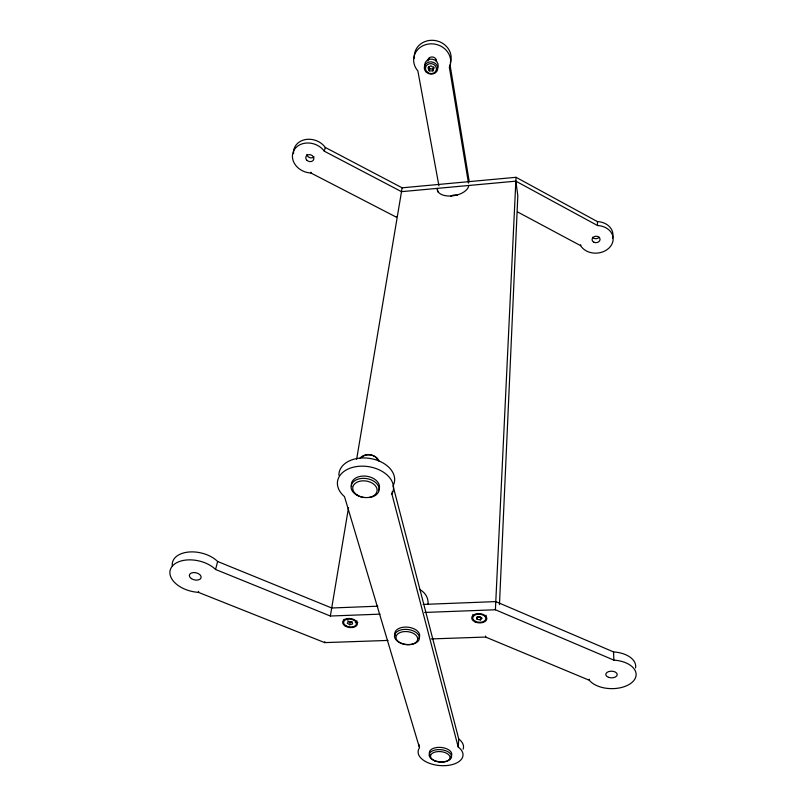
<?xml version="1.0" encoding="UTF-8"?>
<svg xmlns="http://www.w3.org/2000/svg" width="806" height="806" viewBox="0 0 806 806"><rect width="100%" height="100%" fill="white"/><g stroke="black" fill="none" stroke-linecap="round" stroke-linejoin="round"><path stroke-width="1.21" d="M499.458 604.621L517.825 195.747L515.85 181.159L401.499 191.667L324.314 151.206A17.682 14.679 18.8 0 0 302.865 143.639A17.682 14.679 18.8 0 0 292.9 159.85A17.682 14.679 18.8 0 0 310.915 172.998L396.371 217.167L396.502 216.441M431.23 638.926L485.615 637.052L589.347 680.284A24.573 14.296 0.7 0 0 631.672 682.712A24.573 14.296 0.7 0 0 613.85 660.124L495.398 609.759L516.031 177.3L402.144 187.818L325.292 147.448A17.601 14.649 18.9 0 0 305.242 139.599A17.601 14.649 18.9 0 0 293.565 153.664M485.615 637.052L485.665 636.025M480.426 619.935L480.567 617.527L477.263 616.933L477.122 619.34L480.426 619.935L482.139 618.212L479.882 616.55L476.769 617.255L477.122 619.34M458.201 746.981L391.918 494.098A28.25 19.122 8.5 0 0 379.173 469.827A28.25 19.122 8.5 0 0 343.578 471.722A28.25 19.122 8.5 0 0 344.494 496.627L419.513 747.787A22.528 12.181 5.2 0 0 444.035 765.7A22.528 12.181 5.2 0 0 458.201 746.981L458.745 738.971L393.036 485.857A28.059 19.122 8.5 0 0 371.435 458.705A28.059 19.122 8.5 0 0 338.873 475.218M391.918 494.098L392.24 491.741M468.477 183.123L449.416 67.543L449.738 65.145M349.794 624.741L352.625 623.935L351.859 621.889L348.545 621.436L347.275 623.199L349.794 624.741L350.157 622.363L352.041 621.819M432.832 70.888L433.84 67.775L430.837 65.82L427.986 67.734L429.225 70.868L432.832 70.888L433.799 66.868M429.225 70.868L429.538 68.913L428.711 66.827M380.059 614.142L330.359 616.026L348.535 507.629M356.635 459.309L402.144 187.818M388.018 640.427L324.687 642.614L324.858 641.616M330.359 616.026L215.565 569.469L217.64 561.49A25.601 15.657 12.8 0 0 188.634 552.039A25.601 15.657 12.8 0 0 172.282 565.822M324.314 151.206L325.292 147.448M324.687 642.614L198.397 592.339L198.669 591.342M310.915 172.998L311.106 172.293M377.823 606.193L331.709 607.996L217.64 561.49M423.16 604.429L495.791 601.598L613.547 651.923A24.432 14.317 0.6 0 1 635.551 667.872M424.641 612.449L495.398 609.759M355.295 622.514L357.763 622.423M429.538 68.913L433.134 68.943M517.885 212.099L580.683 245.699A17.097 13.803 -4.2 0 0 610.132 246.848A17.097 13.803 -4.2 0 0 597.548 225.539L597.407 221.59L516.031 177.3M515.85 181.159L597.548 225.539M347.638 620.822L350.157 622.363M437.93 191.969L437.265 188.382A15.979 8.675 -10.4 0 0 452.005 195.908A15.979 8.675 -10.4 0 0 468.79 185.481M438.938 185.843L417.861 70.918A18.598 16.825 12.1 0 1 418.153 49.156A18.598 16.825 12.1 0 1 441.738 46.637A18.598 16.825 12.1 0 1 449.416 67.543M450.101 65.155L469.263 181.763M613.547 651.923L613.85 660.124M580.663 244.702L580.683 245.699M589.327 679.257L589.347 680.284M427.845 61.004A4.342 3.929 12.1 0 1 432.268 56.954A4.342 3.929 12.1 0 1 436.449 61.538M414.375 58.163A18.518 16.785 12.2 0 1 434.666 40.481A18.518 16.785 12.2 0 1 450.292 62.969M435.915 60.067A4.322 3.919 12.2 0 1 435.603 60.339M429.255 59.533A4.322 3.919 12.2 0 1 428.661 58.495M597.407 221.59A17.027 13.783 -4.2 0 1 612.52 238.072M599.17 237.256A3.97 3.214 -4.2 0 1 592.541 237.256M314.008 156.827A4.111 3.415 18.9 0 1 309.766 157.623A4.111 3.415 18.9 0 1 306.824 154.45M419.674 589.488A23.102 18.024 -17.2 0 1 427.996 604.238M450.856 196.251A6.226 5.199 6.3 0 1 457.294 195.395M429.145 58.677A3.939 3.567 12.2 0 1 428.994 58.324M433.809 68.208A3.98 3.587 12 0 1 432.348 68.762M430.172 68.56A3.98 3.587 12 0 1 428.54 67.523M425.185 67.13A6.76 6.095 12 0 1 432.046 59.12A6.76 6.095 12 0 1 437.275 68.53M429.971 754.89A11.264 6.085 5.2 0 1 441.033 747.444A11.264 6.085 5.2 0 1 450.745 756.723M360.08 458.261A10.015 6.911 8.6 0 1 370.337 454.876A10.015 6.911 8.6 0 1 379.032 461.213M362.126 457.375A8.161 5.632 8.6 0 1 369.894 454.765A8.161 5.632 8.6 0 1 377.097 459.118M351.708 486.552A14.125 9.561 8.5 0 1 366.801 476.265A14.125 9.561 8.5 0 1 378.437 490.441M363.919 497.524A14.145 9.561 8.5 0 1 352.665 482.542A14.145 9.561 8.5 0 1 376.009 482.834A14.145 9.561 8.5 0 1 369.007 497.584M395.192 635.843A12.523 7.536 6.3 0 1 408.128 627.199A12.523 7.536 6.3 0 1 418.646 638.523M486.078 615.25A6.619 4.07 4.2 0 1 485.917 616.076M473.646 616.57A6.619 4.07 4.2 0 1 472.86 614.585M356.907 620.922A6.508 3.939 8 0 1 355.789 622.494M344.434 620.539A6.508 3.939 8 0 1 344.061 619.32M198.397 592.339A25.752 15.646 12.7 0 1 170.993 577.398A25.752 15.646 12.7 0 1 183.778 560.361A25.752 15.646 12.7 0 1 215.565 569.469M458.745 738.971A22.407 12.211 5.2 0 1 463.128 749.147M419.452 746.86A22.407 12.211 5.2 0 1 418.868 744.401M594.002 242.274A3.99 3.224 -4.1 0 0 600.047 239.422A3.99 3.224 -4.1 0 0 594.133 236.682A3.99 3.224 -4.1 0 0 594.002 242.274M306.673 160.041A4.121 3.425 18.8 0 0 313.605 159.719A4.121 3.425 18.8 0 0 309.131 154.631A4.121 3.425 18.8 0 0 306.673 160.041M426.303 72.177A6.78 6.105 11.9 0 0 437.577 69.79A6.78 6.105 11.9 0 0 429.245 62.012A6.78 6.105 11.9 0 0 426.303 72.177M427.281 72.208A5.531 4.987 11.9 0 0 436.338 69.82A5.531 4.987 11.9 0 0 429.205 63.795A5.531 4.987 11.9 0 0 427.281 72.208M433.527 760.149A11.274 6.085 5.2 0 0 451.511 757.267A11.274 6.085 5.2 0 0 436.056 749.832A11.274 6.085 5.2 0 0 433.527 760.149M434.686 760.844A9.783 5.269 5.2 0 0 449.99 757.962A9.783 5.269 5.2 0 0 436.147 751.817A9.783 5.269 5.2 0 0 434.686 760.844M357.38 495.156A12.271 8.282 8.5 0 0 376.996 491.358A12.271 8.282 8.5 0 0 360.373 481.111A12.271 8.282 8.5 0 0 357.38 495.156M399.534 642.533A12.543 7.536 6.3 0 0 419.382 638.695A12.543 7.536 6.3 0 0 401.993 629.688A12.543 7.536 6.3 0 0 399.534 642.533M400.784 643.138A10.881 6.529 6.3 0 0 417.659 639.339A10.881 6.529 6.3 0 0 402.093 631.904A10.881 6.529 6.3 0 0 400.784 643.138M475.318 621.335A6.639 4.07 4.2 0 0 485.847 619.008A6.639 4.07 4.2 0 0 476.638 614.384A6.639 4.07 4.2 0 0 475.318 621.335M345.935 625.738A6.529 3.939 8 0 0 356.423 624.217A6.529 3.939 8 0 0 347.708 619.119A6.529 3.939 8 0 0 345.935 625.738M608.5 677.332A5.733 3.335 0.7 0 0 617.235 674.652A5.733 3.335 0.7 0 0 608.782 671.559A5.733 3.335 0.7 0 0 608.5 677.332M191.354 578.587A6.005 3.647 12.7 0 0 201.057 577.872A6.005 3.647 12.7 0 0 193.349 572.562A6.005 3.647 12.7 0 0 191.354 578.587M345.23 626.061A7.456 4.504 8 0 0 357.31 624.469A7.456 4.504 8 0 0 347.517 618.534A7.456 4.504 8 0 0 345.23 626.061M475.137 621.96A7.586 4.655 4.2 0 0 486.834 618.837A7.586 4.655 4.2 0 0 475.842 613.93A7.586 4.655 4.2 0 0 475.137 621.96"/></g></svg>
